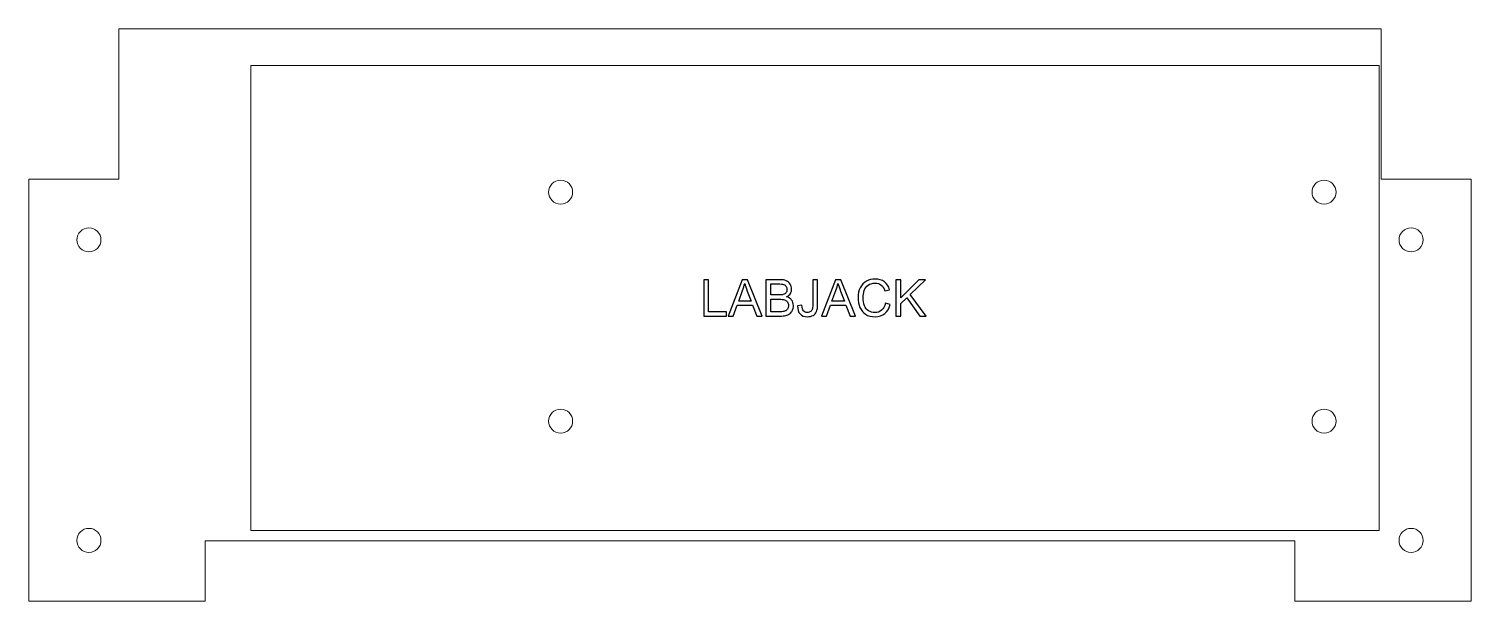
# Model space of a CAD drawing. Header units: millimetres. Extents: x -123 to 400, y -89 to 71.
# Drawn here: x -122.6 to 117.4, y -39.2 to 56 of the extents above; entities that cross this region are included whole.
import ezdxf

# ---------------------------------------------------------------- set-up
doc = ezdxf.new("R2010")
doc.units = ezdxf.units.MM
doc.header["$MEASUREMENT"] = 0
doc.layers.add('Layer 1', color=7, linetype='Continuous')

msp = doc.modelspace()

# ---------------------------------------------------------------- linework, layer by layer
at = {"layer": 'Layer 1', "color": 250, "lineweight": 20}
msp.add_lwpolyline([(-85.729, -27.4552), (102.0324, -27.4552), (102.0324, 49.92), (-85.729, 49.92), (-85.729, -27.4552)], close=True, dxfattribs=at)
for points, knots in [([(-107.6461, 56.0005), (-107.6461, 56.0005), (102.3539, 56.0005), (102.3539, 56.0005), (102.3539, 56.0005), (102.3539, 56.0005), (102.3539, 31.0005), (102.3539, 31.0005), (102.3539, 31.0005), (102.3539, 31.0005), (117.3539, 31.0005), (117.3539, 31.0005), (117.3539, 31.0005), (117.3539, 31.0005), (117.3539, -39.2281), (117.3539, -39.2281), (117.3539, -39.2281), (117.3539, -39.2281), (88.0178, -39.2281), (88.0178, -39.2281), (88.0178, -39.2281), (88.0178, -39.2281), (88.0178, -29.174), (88.0178, -29.174), (88.0178, -29.174), (88.0178, -29.174), (-93.3101, -29.174), (-93.3101, -29.174), (-93.3101, -29.174), (-93.3101, -29.174), (-93.3101, -39.2281), (-93.3101, -39.2281), (-93.3101, -39.2281), (-93.3101, -39.2281), (-122.6461, -39.2281), (-122.6461, -39.2281), (-122.6461, -39.2281), (-122.6461, -39.2281), (-122.6461, 31.0005), (-122.6461, 31.0005), (-122.6461, 31.0005), (-122.6461, 31.0005), (-107.6461, 31.0005), (-107.6461, 31.0005), (-107.6461, 31.0005), (-107.6461, 31.0005), (-107.6461, 56.0005), (-107.6461, 56.0005)], [0, 0, 0, 0, 0.07692308, 0.07692308, 0.07692308, 0.07692308, 0.15384615, 0.15384615, 0.15384615, 0.15384615, 0.23076923, 0.23076923, 0.23076923, 0.23076923, 0.30769231, 0.30769231, 0.30769231, 0.30769231, 0.38461538, 0.38461538, 0.38461538, 0.38461538, 0.46153846, 0.46153846, 0.46153846, 0.46153846, 0.53846154, 0.53846154, 0.53846154, 0.53846154, 0.61538462, 0.61538462, 0.61538462, 0.61538462, 0.69230769, 0.69230769, 0.69230769, 0.69230769, 0.76923077, 0.76923077, 0.76923077, 0.76923077, 0.84615385, 0.84615385, 0.84615385, 0.84615385, 1, 1, 1, 1]), ([(-34.1562, 30.8335), (-33.0516, 30.8335), (-32.1562, 29.9381), (-32.1562, 28.8335), (-32.1562, 28.8335), (-32.1562, 27.7289), (-33.0516, 26.8335), (-34.1562, 26.8335), (-34.1562, 26.8335), (-35.2608, 26.8335), (-36.1562, 27.7289), (-36.1562, 28.8335), (-36.1562, 28.8335), (-36.1562, 29.9381), (-35.2608, 30.8335), (-34.1562, 30.8335)], [0, 0, 0, 0, 0.2, 0.2, 0.2, 0.2, 0.4, 0.4, 0.4, 0.4, 0.6, 0.6, 0.6, 0.6, 1, 1, 1, 1]), ([(92.8707, 30.8335), (93.9753, 30.8335), (94.8707, 29.9381), (94.8707, 28.8335), (94.8707, 28.8335), (94.8707, 27.7289), (93.9753, 26.8335), (92.8707, 26.8335), (92.8707, 26.8335), (91.7661, 26.8335), (90.8707, 27.7289), (90.8707, 28.8335), (90.8707, 28.8335), (90.8707, 29.9381), (91.7661, 30.8335), (92.8707, 30.8335)], [0, 0, 0, 0, 0.2, 0.2, 0.2, 0.2, 0.4, 0.4, 0.4, 0.4, 0.6, 0.6, 0.6, 0.6, 1, 1, 1, 1]), ([(-112.6461, 22.8862), (-111.5415, 22.8862), (-110.6461, 21.9908), (-110.6461, 20.8862), (-110.6461, 20.8862), (-110.6461, 19.7816), (-111.5415, 18.8862), (-112.6461, 18.8862), (-112.6461, 18.8862), (-113.7507, 18.8862), (-114.6461, 19.7816), (-114.6461, 20.8862), (-114.6461, 20.8862), (-114.6461, 21.9908), (-113.7507, 22.8862), (-112.6461, 22.8862)], [0, 0, 0, 0, 0.2, 0.2, 0.2, 0.2, 0.4, 0.4, 0.4, 0.4, 0.6, 0.6, 0.6, 0.6, 1, 1, 1, 1]), ([(107.3539, 22.8862), (108.4585, 22.8862), (109.3539, 21.9908), (109.3539, 20.8862), (109.3539, 20.8862), (109.3539, 19.7816), (108.4585, 18.8862), (107.3539, 18.8862), (107.3539, 18.8862), (106.2493, 18.8862), (105.3539, 19.7816), (105.3539, 20.8862), (105.3539, 20.8862), (105.3539, 21.9908), (106.2493, 22.8862), (107.3539, 22.8862)], [0, 0, 0, 0, 0.2, 0.2, 0.2, 0.2, 0.4, 0.4, 0.4, 0.4, 0.6, 0.6, 0.6, 0.6, 1, 1, 1, 1]), ([(-34.1562, -7.2746), (-33.0516, -7.2746), (-32.1562, -8.17), (-32.1562, -9.2746), (-32.1562, -9.2746), (-32.1562, -10.3792), (-33.0516, -11.2746), (-34.1562, -11.2746), (-34.1562, -11.2746), (-35.2608, -11.2746), (-36.1562, -10.3792), (-36.1562, -9.2746), (-36.1562, -9.2746), (-36.1562, -8.17), (-35.2608, -7.2746), (-34.1562, -7.2746)], [0, 0, 0, 0, 0.2, 0.2, 0.2, 0.2, 0.4, 0.4, 0.4, 0.4, 0.6, 0.6, 0.6, 0.6, 1, 1, 1, 1]), ([(92.8707, -7.2746), (93.9753, -7.2746), (94.8707, -8.17), (94.8707, -9.2746), (94.8707, -9.2746), (94.8707, -10.3792), (93.9753, -11.2746), (92.8707, -11.2746), (92.8707, -11.2746), (91.7661, -11.2746), (90.8707, -10.3792), (90.8707, -9.2746), (90.8707, -9.2746), (90.8707, -8.17), (91.7661, -7.2746), (92.8707, -7.2746)], [0, 0, 0, 0, 0.2, 0.2, 0.2, 0.2, 0.4, 0.4, 0.4, 0.4, 0.6, 0.6, 0.6, 0.6, 1, 1, 1, 1]), ([(-112.6461, -27.1138), (-111.5415, -27.1138), (-110.6461, -28.0092), (-110.6461, -29.1138), (-110.6461, -29.1138), (-110.6461, -30.2184), (-111.5415, -31.1138), (-112.6461, -31.1138), (-112.6461, -31.1138), (-113.7507, -31.1138), (-114.6461, -30.2184), (-114.6461, -29.1138), (-114.6461, -29.1138), (-114.6461, -28.0092), (-113.7507, -27.1138), (-112.6461, -27.1138)], [0, 0, 0, 0, 0.2, 0.2, 0.2, 0.2, 0.4, 0.4, 0.4, 0.4, 0.6, 0.6, 0.6, 0.6, 1, 1, 1, 1]), ([(107.3539, -27.1138), (108.4585, -27.1138), (109.3539, -28.0092), (109.3539, -29.1138), (109.3539, -29.1138), (109.3539, -30.2184), (108.4585, -31.1138), (107.3539, -31.1138), (107.3539, -31.1138), (106.2493, -31.1138), (105.3539, -30.2184), (105.3539, -29.1138), (105.3539, -29.1138), (105.3539, -28.0092), (106.2493, -27.1138), (107.3539, -27.1138)], [0, 0, 0, 0, 0.2, 0.2, 0.2, 0.2, 0.4, 0.4, 0.4, 0.4, 0.6, 0.6, 0.6, 0.6, 1, 1, 1, 1])]:
    msp.add_open_spline(points, degree=3, knots=knots, dxfattribs=at)
at = {"layer": 'Layer 1', "color": 250}
for points, knots in [([(-10.3537, 8.2013), (-10.3537, 8.2013), (-10.3537, 14.2635), (-10.3537, 14.2635), (-10.3537, 14.2635), (-10.3537, 14.2635), (-9.5494, 14.2635), (-9.5494, 14.2635), (-9.5494, 14.2635), (-9.5494, 14.2635), (-9.5494, 8.9125), (-9.5494, 8.9125), (-9.5494, 8.9125), (-9.5494, 8.9125), (-6.5691, 8.9125), (-6.5691, 8.9125), (-6.5691, 8.9125), (-6.5691, 8.9125), (-6.5691, 8.2013), (-6.5691, 8.2013), (-6.5691, 8.2013), (-6.5691, 8.2013), (-10.3537, 8.2013), (-10.3537, 8.2013)], [0, 0, 0, 0, 0.14285714, 0.14285714, 0.14285714, 0.14285714, 0.28571429, 0.28571429, 0.28571429, 0.28571429, 0.42857143, 0.42857143, 0.42857143, 0.42857143, 0.57142857, 0.57142857, 0.57142857, 0.57142857, 0.71428571, 0.71428571, 0.71428571, 0.71428571, 1, 1, 1, 1]), ([(-6.2756, 8.2013), (-6.2756, 8.2013), (-3.9501, 14.2635), (-3.9501, 14.2635), (-3.9501, 14.2635), (-3.9501, 14.2635), (-3.0681, 14.2635), (-3.0681, 14.2635), (-3.0681, 14.2635), (-3.0681, 14.2635), (-0.6001, 8.2013), (-0.6001, 8.2013), (-0.6001, 8.2013), (-0.6001, 8.2013), (-1.5131, 8.2013), (-1.5131, 8.2013), (-1.5131, 8.2013), (-1.5131, 8.2013), (-2.2144, 10.0386), (-2.2144, 10.0386), (-2.2144, 10.0386), (-2.2144, 10.0386), (-4.7671, 10.0386), (-4.7671, 10.0386), (-4.7671, 10.0386), (-4.7671, 10.0386), (-5.4247, 8.2013), (-5.4247, 8.2013), (-5.4247, 8.2013), (-5.4247, 8.2013), (-6.2756, 8.2013), (-6.2756, 8.2013)], [0, 0, 0, 0, 0.11111111, 0.11111111, 0.11111111, 0.11111111, 0.22222222, 0.22222222, 0.22222222, 0.22222222, 0.33333333, 0.33333333, 0.33333333, 0.33333333, 0.44444444, 0.44444444, 0.44444444, 0.44444444, 0.55555556, 0.55555556, 0.55555556, 0.55555556, 0.66666667, 0.66666667, 0.66666667, 0.66666667, 0.77777778, 0.77777778, 0.77777778, 0.77777778, 1, 1, 1, 1]), ([(-4.5315, 10.6905), (-4.5315, 10.6905), (-2.4656, 10.6905), (-2.4656, 10.6905), (-2.4656, 10.6905), (-2.4656, 10.6905), (-3.0978, 12.3711), (-3.0978, 12.3711), (-3.0978, 12.3711), (-3.2883, 12.882), (-3.4322, 13.3039), (-3.5324, 13.6369), (-3.5324, 13.6369), (-3.6156, 13.2418), (-3.7271, 12.8538), (-3.8668, 12.4699), (-3.8668, 12.4699), (-3.8668, 12.4699), (-4.5315, 10.6905), (-4.5315, 10.6905)], [0, 0, 0, 0, 0.16666667, 0.16666667, 0.16666667, 0.16666667, 0.33333333, 0.33333333, 0.33333333, 0.33333333, 0.5, 0.5, 0.5, 0.5, 0.66666667, 0.66666667, 0.66666667, 0.66666667, 1, 1, 1, 1]), ([(0.0025, 8.2013), (0.0025, 8.2013), (0.0025, 14.2635), (0.0025, 14.2635), (0.0025, 14.2635), (0.0025, 14.2635), (2.2772, 14.2635), (2.2772, 14.2635), (2.2772, 14.2635), (2.74, 14.2635), (3.1112, 14.2028), (3.392, 14.08), (3.392, 14.08), (3.6714, 13.9572), (3.8901, 13.7682), (4.0481, 13.5127), (4.0481, 13.5127), (4.2076, 13.2587), (4.2866, 12.992), (4.2866, 12.7126), (4.2866, 12.7126), (4.2866, 12.4544), (4.2161, 12.2103), (4.0764, 11.9817), (4.0764, 11.9817), (3.9367, 11.7531), (3.725, 11.5682), (3.4414, 11.4271), (3.4414, 11.4271), (3.8083, 11.3199), (4.0905, 11.1364), (4.2866, 10.8768), (4.2866, 10.8768), (4.4842, 10.6185), (4.583, 10.3123), (4.583, 9.9596), (4.583, 9.9596), (4.583, 9.6745), (4.5223, 9.4106), (4.4023, 9.1665), (4.4023, 9.1665), (4.2824, 8.9224), (4.1342, 8.7347), (3.9578, 8.6021), (3.9578, 8.6021), (3.7814, 8.4708), (3.5599, 8.3706), (3.2946, 8.3029), (3.2946, 8.3029), (3.0279, 8.2352), (2.7019, 8.2013), (2.3153, 8.2013), (2.3153, 8.2013), (2.3153, 8.2013), (0.0025, 8.2013), (0.0025, 8.2013)], [0, 0, 0, 0, 0.06666667, 0.06666667, 0.06666667, 0.06666667, 0.13333333, 0.13333333, 0.13333333, 0.13333333, 0.2, 0.2, 0.2, 0.2, 0.26666667, 0.26666667, 0.26666667, 0.26666667, 0.33333333, 0.33333333, 0.33333333, 0.33333333, 0.4, 0.4, 0.4, 0.4, 0.46666667, 0.46666667, 0.46666667, 0.46666667, 0.53333333, 0.53333333, 0.53333333, 0.53333333, 0.6, 0.6, 0.6, 0.6, 0.66666667, 0.66666667, 0.66666667, 0.66666667, 0.73333333, 0.73333333, 0.73333333, 0.73333333, 0.8, 0.8, 0.8, 0.8, 0.86666667, 0.86666667, 0.86666667, 0.86666667, 1, 1, 1, 1]), ([(0.8068, 11.715), (0.8068, 11.715), (2.1177, 11.715), (2.1177, 11.715), (2.1177, 11.715), (2.4733, 11.715), (2.7287, 11.739), (2.8826, 11.7855), (2.8826, 11.7855), (3.0872, 11.8462), (3.241, 11.9478), (3.344, 12.0889), (3.344, 12.0889), (3.447, 12.23), (3.4992, 12.4064), (3.4992, 12.6195), (3.4992, 12.6195), (3.4992, 12.8213), (3.4512, 12.9991), (3.3539, 13.1515), (3.3539, 13.1515), (3.2579, 13.3053), (3.1196, 13.4111), (2.9404, 13.4676), (2.9404, 13.4676), (2.7612, 13.524), (2.4536, 13.5523), (2.019, 13.5523), (2.019, 13.5523), (2.019, 13.5523), (0.8068, 13.5523), (0.8068, 13.5523), (0.8068, 13.5523), (0.8068, 13.5523), (0.8068, 11.715), (0.8068, 11.715)], [0, 0, 0, 0, 0.1, 0.1, 0.1, 0.1, 0.2, 0.2, 0.2, 0.2, 0.3, 0.3, 0.3, 0.3, 0.4, 0.4, 0.4, 0.4, 0.5, 0.5, 0.5, 0.5, 0.6, 0.6, 0.6, 0.6, 0.7, 0.7, 0.7, 0.7, 0.8, 0.8, 0.8, 0.8, 1, 1, 1, 1]), ([(5.2772, 9.9229), (5.2772, 9.9229), (5.9969, 10.0216), (5.9969, 10.0216), (5.9969, 10.0216), (6.0167, 9.5574), (6.1027, 9.2399), (6.2565, 9.0677), (6.2565, 9.0677), (6.4104, 8.897), (6.6249, 8.8109), (6.8972, 8.8109), (6.8972, 8.8109), (7.0976, 8.8109), (7.2711, 8.8575), (7.4165, 8.9492), (7.4165, 8.9492), (7.5618, 9.0423), (7.6634, 9.1679), (7.7185, 9.326), (7.7185, 9.326), (7.7735, 9.484), (7.8003, 9.738), (7.8003, 10.0851), (7.8003, 10.0851), (7.8003, 10.0851), (7.8003, 14.2635), (7.8003, 14.2635), (7.8003, 14.2635), (7.8003, 14.2635), (8.6046, 14.2635), (8.6046, 14.2635), (8.6046, 14.2635), (8.6046, 14.2635), (8.6046, 10.1331), (8.6046, 10.1331), (8.6046, 10.1331), (8.6046, 9.6265), (8.544, 9.2342), (8.4212, 8.9548), (8.4212, 8.9548), (8.2984, 8.6768), (8.1051, 8.4652), (7.8384, 8.3184), (7.8384, 8.3184), (7.5731, 8.1731), (7.2613, 8.0997), (6.9043, 8.0997), (6.9043, 8.0997), (6.3723, 8.0997), (5.9659, 8.2521), (5.6836, 8.5583), (5.6836, 8.5583), (5.4014, 8.8645), (5.2659, 9.3189), (5.2772, 9.9229)], [0, 0, 0, 0, 0.06666667, 0.06666667, 0.06666667, 0.06666667, 0.13333333, 0.13333333, 0.13333333, 0.13333333, 0.2, 0.2, 0.2, 0.2, 0.26666667, 0.26666667, 0.26666667, 0.26666667, 0.33333333, 0.33333333, 0.33333333, 0.33333333, 0.4, 0.4, 0.4, 0.4, 0.46666667, 0.46666667, 0.46666667, 0.46666667, 0.53333333, 0.53333333, 0.53333333, 0.53333333, 0.6, 0.6, 0.6, 0.6, 0.66666667, 0.66666667, 0.66666667, 0.66666667, 0.73333333, 0.73333333, 0.73333333, 0.73333333, 0.8, 0.8, 0.8, 0.8, 0.86666667, 0.86666667, 0.86666667, 0.86666667, 1, 1, 1, 1]), ([(9.2524, 8.2013), (9.2524, 8.2013), (11.5779, 14.2635), (11.5779, 14.2635), (11.5779, 14.2635), (11.5779, 14.2635), (12.4599, 14.2635), (12.4599, 14.2635), (12.4599, 14.2635), (12.4599, 14.2635), (14.9279, 8.2013), (14.9279, 8.2013), (14.9279, 8.2013), (14.9279, 8.2013), (14.0149, 8.2013), (14.0149, 8.2013), (14.0149, 8.2013), (14.0149, 8.2013), (13.3136, 10.0386), (13.3136, 10.0386), (13.3136, 10.0386), (13.3136, 10.0386), (10.7609, 10.0386), (10.7609, 10.0386), (10.7609, 10.0386), (10.7609, 10.0386), (10.1033, 8.2013), (10.1033, 8.2013), (10.1033, 8.2013), (10.1033, 8.2013), (9.2524, 8.2013), (9.2524, 8.2013)], [0, 0, 0, 0, 0.11111111, 0.11111111, 0.11111111, 0.11111111, 0.22222222, 0.22222222, 0.22222222, 0.22222222, 0.33333333, 0.33333333, 0.33333333, 0.33333333, 0.44444444, 0.44444444, 0.44444444, 0.44444444, 0.55555556, 0.55555556, 0.55555556, 0.55555556, 0.66666667, 0.66666667, 0.66666667, 0.66666667, 0.77777778, 0.77777778, 0.77777778, 0.77777778, 1, 1, 1, 1]), ([(10.9965, 10.6905), (10.9965, 10.6905), (13.0624, 10.6905), (13.0624, 10.6905), (13.0624, 10.6905), (13.0624, 10.6905), (12.4302, 12.3711), (12.4302, 12.3711), (12.4302, 12.3711), (12.2397, 12.882), (12.0958, 13.3039), (11.9956, 13.6369), (11.9956, 13.6369), (11.9124, 13.2418), (11.8009, 12.8538), (11.6612, 12.4699), (11.6612, 12.4699), (11.6612, 12.4699), (10.9965, 10.6905), (10.9965, 10.6905)], [0, 0, 0, 0, 0.16666667, 0.16666667, 0.16666667, 0.16666667, 0.33333333, 0.33333333, 0.33333333, 0.33333333, 0.5, 0.5, 0.5, 0.5, 0.66666667, 0.66666667, 0.66666667, 0.66666667, 1, 1, 1, 1]), ([(19.8824, 10.3279), (19.8824, 10.3279), (20.6867, 10.1247), (20.6867, 10.1247), (20.6867, 10.1247), (20.5188, 9.4657), (20.2168, 8.9647), (19.7808, 8.619), (19.7808, 8.619), (19.3447, 8.2733), (18.8113, 8.0997), (18.1805, 8.0997), (18.1805, 8.0997), (17.5286, 8.0997), (16.998, 8.2323), (16.5888, 8.499), (16.5888, 8.499), (16.1796, 8.7643), (15.8691, 9.1496), (15.6561, 9.6533), (15.6561, 9.6533), (15.443, 10.1585), (15.3357, 10.699), (15.3357, 11.2775), (15.3357, 11.2775), (15.3357, 11.9083), (15.4557, 12.4586), (15.697, 12.9285), (15.697, 12.9285), (15.9383, 13.3984), (16.2812, 13.7555), (16.7257, 13.9996), (16.7257, 13.9996), (17.1702, 14.2437), (17.6598, 14.3651), (18.1932, 14.3651), (18.1932, 14.3651), (18.8, 14.3651), (19.3094, 14.2112), (19.7215, 13.9022), (19.7215, 13.9022), (20.1349, 13.5932), (20.4228, 13.16), (20.5851, 12.6012), (20.5851, 12.6012), (20.5851, 12.6012), (19.7977, 12.4149), (19.7977, 12.4149), (19.7977, 12.4149), (19.658, 12.8552), (19.4534, 13.1769), (19.1867, 13.3773), (19.1867, 13.3773), (18.92, 13.5791), (18.5841, 13.6793), (18.1791, 13.6793), (18.1791, 13.6793), (17.7149, 13.6793), (17.3254, 13.5678), (17.0136, 13.3448), (17.0136, 13.3448), (16.7017, 13.1219), (16.4816, 12.8213), (16.356, 12.4459), (16.356, 12.4459), (16.229, 12.0692), (16.1655, 11.6811), (16.1655, 11.2818), (16.1655, 11.2818), (16.1655, 10.7667), (16.2403, 10.3166), (16.3898, 9.9327), (16.3898, 9.9327), (16.5394, 9.5475), (16.7723, 9.261), (17.0883, 9.0705), (17.0883, 9.0705), (17.4044, 8.88), (17.7459, 8.7855), (18.1142, 8.7855), (18.1142, 8.7855), (18.563, 8.7855), (18.9411, 8.9153), (19.2516, 9.1736), (19.2516, 9.1736), (19.562, 9.4332), (19.7723, 9.817), (19.8824, 10.3279)], [0, 0, 0, 0, 0.04347826, 0.04347826, 0.04347826, 0.04347826, 0.08695652, 0.08695652, 0.08695652, 0.08695652, 0.13043478, 0.13043478, 0.13043478, 0.13043478, 0.17391304, 0.17391304, 0.17391304, 0.17391304, 0.2173913, 0.2173913, 0.2173913, 0.2173913, 0.26086957, 0.26086957, 0.26086957, 0.26086957, 0.30434783, 0.30434783, 0.30434783, 0.30434783, 0.34782609, 0.34782609, 0.34782609, 0.34782609, 0.39130435, 0.39130435, 0.39130435, 0.39130435, 0.43478261, 0.43478261, 0.43478261, 0.43478261, 0.47826087, 0.47826087, 0.47826087, 0.47826087, 0.52173913, 0.52173913, 0.52173913, 0.52173913, 0.56521739, 0.56521739, 0.56521739, 0.56521739, 0.60869565, 0.60869565, 0.60869565, 0.60869565, 0.65217391, 0.65217391, 0.65217391, 0.65217391, 0.69565217, 0.69565217, 0.69565217, 0.69565217, 0.73913043, 0.73913043, 0.73913043, 0.73913043, 0.7826087, 0.7826087, 0.7826087, 0.7826087, 0.82608696, 0.82608696, 0.82608696, 0.82608696, 0.86956522, 0.86956522, 0.86956522, 0.86956522, 0.91304348, 0.91304348, 0.91304348, 0.91304348, 1, 1, 1, 1]), ([(21.6449, 8.2013), (21.6449, 8.2013), (21.6449, 14.2635), (21.6449, 14.2635), (21.6449, 14.2635), (21.6449, 14.2635), (22.4492, 14.2635), (22.4492, 14.2635), (22.4492, 14.2635), (22.4492, 14.2635), (22.4492, 11.2578), (22.4492, 11.2578), (22.4492, 11.2578), (22.4492, 11.2578), (25.4605, 14.2635), (25.4605, 14.2635), (25.4605, 14.2635), (25.4605, 14.2635), (26.5471, 14.2635), (26.5471, 14.2635), (26.5471, 14.2635), (26.5471, 14.2635), (24.0043, 11.8053), (24.0043, 11.8053), (24.0043, 11.8053), (24.0043, 11.8053), (26.6572, 8.2013), (26.6572, 8.2013), (26.6572, 8.2013), (26.6572, 8.2013), (25.5988, 8.2013), (25.5988, 8.2013), (25.5988, 8.2013), (25.5988, 8.2013), (23.4412, 11.2606), (23.4412, 11.2606), (23.4412, 11.2606), (23.4412, 11.2606), (22.4492, 10.301), (22.4492, 10.301), (22.4492, 10.301), (22.4492, 10.301), (22.4492, 8.2013), (22.4492, 8.2013), (22.4492, 8.2013), (22.4492, 8.2013), (21.6449, 8.2013), (21.6449, 8.2013)], [0, 0, 0, 0, 0.07692308, 0.07692308, 0.07692308, 0.07692308, 0.15384615, 0.15384615, 0.15384615, 0.15384615, 0.23076923, 0.23076923, 0.23076923, 0.23076923, 0.30769231, 0.30769231, 0.30769231, 0.30769231, 0.38461538, 0.38461538, 0.38461538, 0.38461538, 0.46153846, 0.46153846, 0.46153846, 0.46153846, 0.53846154, 0.53846154, 0.53846154, 0.53846154, 0.61538462, 0.61538462, 0.61538462, 0.61538462, 0.69230769, 0.69230769, 0.69230769, 0.69230769, 0.76923077, 0.76923077, 0.76923077, 0.76923077, 0.84615385, 0.84615385, 0.84615385, 0.84615385, 1, 1, 1, 1]), ([(0.8068, 8.9125), (0.8068, 8.9125), (2.3167, 8.9125), (2.3167, 8.9125), (2.3167, 8.9125), (2.5763, 8.9125), (2.7584, 8.9224), (2.8642, 8.9421), (2.8642, 8.9421), (3.0477, 8.9746), (3.2029, 9.0296), (3.3271, 9.1072), (3.3271, 9.1072), (3.4512, 9.1848), (3.5528, 9.2977), (3.6333, 9.4459), (3.6333, 9.4459), (3.7137, 9.5941), (3.7532, 9.7648), (3.7532, 9.9581), (3.7532, 9.9581), (3.7532, 10.1853), (3.6954, 10.3815), (3.5782, 10.5494), (3.5782, 10.5494), (3.4625, 10.7173), (3.3017, 10.8344), (3.0956, 10.9022), (3.0956, 10.9022), (2.891, 10.9699), (2.5947, 11.0038), (2.2095, 11.0038), (2.2095, 11.0038), (2.2095, 11.0038), (0.8068, 11.0038), (0.8068, 11.0038), (0.8068, 11.0038), (0.8068, 11.0038), (0.8068, 8.9125), (0.8068, 8.9125)], [0, 0, 0, 0, 0.09090909, 0.09090909, 0.09090909, 0.09090909, 0.18181818, 0.18181818, 0.18181818, 0.18181818, 0.27272727, 0.27272727, 0.27272727, 0.27272727, 0.36363636, 0.36363636, 0.36363636, 0.36363636, 0.45454545, 0.45454545, 0.45454545, 0.45454545, 0.54545455, 0.54545455, 0.54545455, 0.54545455, 0.63636364, 0.63636364, 0.63636364, 0.63636364, 0.72727273, 0.72727273, 0.72727273, 0.72727273, 0.81818182, 0.81818182, 0.81818182, 0.81818182, 1, 1, 1, 1])]:
    msp.add_open_spline(points, degree=3, knots=knots, dxfattribs=at)

doc.saveas('drawing.dxf')
